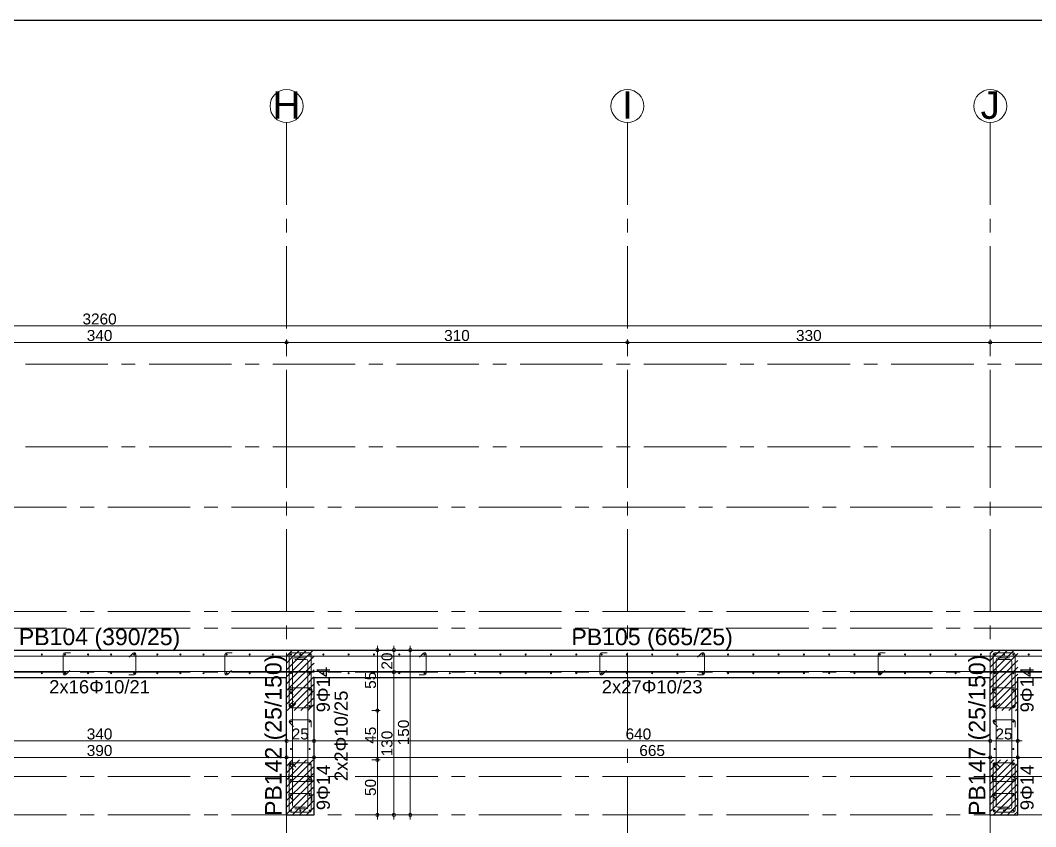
# Model space of a CAD drawing. Header units: millimetres. Extents: x 2232 to 85269, y -3593 to 5869.
# Drawn here: x 18174 to 19097, y 5135 to 5869 of the extents above; entities that cross this region are included whole.
import ezdxf

# ---------------------------------------------------------------- set-up
doc = ezdxf.new("R2010")
doc.units = ezdxf.units.MM
doc.linetypes.add('CENTER2', pattern=[112.5, 75, -12.5, 12.5, -12.5])
doc.linetypes.add('DASHDOT2', pattern=[12.7, 6.35, -3.175, 0, -3.175])
doc.layers.add('aks', color=251, linetype='DASHDOT2', lineweight=35)
for name, color, linetype in [('Donatı Yazısı', 7, 'Continuous'), ('Donatı Çizgisi', 7, 'Continuous'), ('Kolon', 7, 'Continuous'), ('Ölçülendirme', 7, 'Continuous')]:
    doc.layers.add(name, color=color, linetype=linetype)
doc.styles.add('arial_1_18', font='arial.ttf', dxfattribs={"height": 0.2})

# ---------------------------------------------------------------- blocks, each defined once
blk = doc.blocks.new('IDE912Entity7121')
at = {"layer": 'aks', "color": 250, "linetype": 'CENTER2', "lineweight": 5}
blk.add_lwpolyline([(144.42, 2610), (4054.42, 2610)], dxfattribs=at)
blk = doc.blocks.new('IDE912Entity7122')
at = {"layer": 'aks', "color": 250, "linetype": 'CENTER2', "lineweight": 5}
blk.add_lwpolyline([(144.42, 2535), (4054.42, 2535)], dxfattribs=at)
blk = doc.blocks.new('IDE912Entity7123')
at = {"layer": 'aks', "color": 250, "linetype": 'CENTER2', "lineweight": 5}
blk.add_lwpolyline([(444.42, 2480), (3754.42, 2480)], dxfattribs=at)
blk = doc.blocks.new('IDE912Entity7124')
at = {"layer": 'aks', "color": 250, "linetype": 'CENTER2', "lineweight": 5}
blk.add_lwpolyline([(444.42, 2330), (3754.42, 2330)], dxfattribs=at)
blk = doc.blocks.new('IDE912Entity7125')
at = {"layer": 'aks', "color": 250, "linetype": 'CENTER2', "lineweight": 5}
blk.add_lwpolyline([(444.42, 2385), (3754.42, 2385)], dxfattribs=at)
blk = doc.blocks.new('IDE912Entity7126')
at = {"layer": 'aks', "color": 250, "linetype": 'CENTER2', "lineweight": 5}
blk.add_lwpolyline([(444.42, 2235), (3754.42, 2235)], dxfattribs=at)
blk = doc.blocks.new('IDE912Entity7127')
at = {"layer": 'aks', "color": 250, "linetype": 'CENTER2', "lineweight": 5}
blk.add_lwpolyline([(444.42, 2370), (3754.42, 2370)], dxfattribs=at)
blk = doc.blocks.new('IDE912Entity7128')
at = {"layer": 'aks', "color": 250, "linetype": 'CENTER2', "lineweight": 5}
blk.add_lwpolyline([(444.42, 2350), (3754.42, 2350)], dxfattribs=at)
blk = doc.blocks.new('IDE912Entity7129')
at = {"layer": 'aks', "color": 250, "linetype": 'CENTER2', "lineweight": 5}
blk.add_lwpolyline([(444.42, 2200), (3754.42, 2200)], dxfattribs=at)
blk = doc.blocks.new('IDE912Entity7161')
at = {"layer": 'aks', "color": 250, "linetype": 'CENTER2', "lineweight": 5}
for points in [[(2294.42, 2530), (2294.42, 2830)], [(2294.42, 360), (2294.42, 2530)]]:
    blk.add_lwpolyline(points, dxfattribs=at)
at = {"layer": 'aks', "color": 30, "linetype": 'Continuous', "lineweight": 5}
blk.add_circle((2294.42, 2845), 15, dxfattribs=at)
at = {"layer": 'aks', "color": 1, "linetype": 'Continuous', "lineweight": 5, "style": 'arial_1_18'}
blk.add_text('H', height=25, dxfattribs=at).set_placement((2281.83, 2833.37))
blk = doc.blocks.new('IDE912Entity7162')
at = {"layer": 'aks', "color": 250, "linetype": 'CENTER2', "lineweight": 5}
for points in [[(2934.42, 2530), (2934.42, 2830)], [(2934.42, 360), (2934.42, 2530)]]:
    blk.add_lwpolyline(points, dxfattribs=at)
at = {"layer": 'aks', "color": 30, "linetype": 'Continuous', "lineweight": 5}
blk.add_circle((2934.42, 2845), 15, dxfattribs=at)
at = {"layer": 'aks', "color": 1, "linetype": 'Continuous', "lineweight": 5, "style": 'arial_1_18'}
blk.add_text('J', height=25, dxfattribs=at).set_placement((2925.69, 2833.37))
blk = doc.blocks.new('IDE912Entity7163')
at = {"layer": 'aks', "color": 250, "linetype": 'CENTER2', "lineweight": 5}
for points in [[(2604.42, 2530), (2604.42, 2830)], [(2604.42, 360), (2604.42, 2530)]]:
    blk.add_lwpolyline(points, dxfattribs=at)
at = {"layer": 'aks', "color": 30, "linetype": 'Continuous', "lineweight": 5}
blk.add_circle((2604.42, 2845), 15, dxfattribs=at)
at = {"layer": 'aks', "color": 1, "linetype": 'Continuous', "lineweight": 5, "style": 'arial_1_18'}
blk.add_text('I', height=25, dxfattribs=at).set_placement((2599.57, 2833.37))
blk = doc.blocks.new('IDE912Entity7169')
at = {"layer": 'Ölçülendirme', "color": 5, "linetype": 'Continuous', "lineweight": 5}
for points in [[(490.42, 2645), (3758.42, 2645)], [(2294.42, 2625), (2294.42, 2632.5)], [(2604.42, 2625), (2604.42, 2632.5)], [(2934.42, 2625), (2934.42, 2632.5)], [(490.42, 2630), (3758.42, 2630)]]:
    blk.add_lwpolyline(points, dxfattribs=at)
for centre in [(2294.42, 2630), (2604.42, 2630), (2934.42, 2630)]:
    blk.add_circle(centre, 1.5, dxfattribs=at)
at = {"layer": 'Ölçülendirme', "color": 5, "linetype": 'Continuous', "lineweight": 5, "style": 'arial_1_18'}
for s, p in [('3260', (2108.88, 2646.25)), ('340', (2112.77, 2631.25)), ('310', (2437.77, 2631.25)), ('330', (2757.77, 2631.25))]:
    blk.add_text(s, height=10, dxfattribs=at).set_placement(p)

msp = doc.modelspace()

# ---------------------------------------------------------------- hatches: boundary and pattern name
at = {"layer": 'Donatı Çizgisi', "linetype": 'Continuous', "lineweight": 5}
h = msp.add_hatch(color=5, dxfattribs=at)
edge = h.paths.add_edge_path(flags=0)
edge.add_arc((18193.16, 5291.72), 1, 0, 360)
h = msp.add_hatch(color=5, dxfattribs=at)
edge = h.paths.add_edge_path(flags=0)
edge.add_arc((18214.16, 5291.72), 1, 0, 360)
h = msp.add_hatch(color=5, dxfattribs=at)
edge = h.paths.add_edge_path(flags=0)
edge.add_arc((18235.16, 5291.72), 1, 0, 360)
h = msp.add_hatch(color=5, dxfattribs=at)
edge = h.paths.add_edge_path(flags=0)
edge.add_arc((18256.16, 5291.72), 1, 0, 360)
h = msp.add_hatch(color=5, dxfattribs=at)
edge = h.paths.add_edge_path(flags=0)
edge.add_arc((18277.16, 5291.72), 1, 0, 360)
h = msp.add_hatch(color=5, dxfattribs=at)
edge = h.paths.add_edge_path(flags=0)
edge.add_arc((18298.16, 5291.72), 1, 0, 360)
h = msp.add_hatch(color=5, dxfattribs=at)
edge = h.paths.add_edge_path(flags=0)
edge.add_arc((18319.16, 5291.72), 1, 0, 360)
h = msp.add_hatch(color=5, dxfattribs=at)
edge = h.paths.add_edge_path(flags=0)
edge.add_arc((18340.16, 5291.72), 1, 0, 360)
h = msp.add_hatch(color=5, dxfattribs=at)
edge = h.paths.add_edge_path(flags=0)
edge.add_arc((18361.16, 5291.72), 1, 0, 360)
h = msp.add_hatch(color=5, dxfattribs=at)
edge = h.paths.add_edge_path(flags=0)
edge.add_arc((18382.16, 5291.72), 1, 0, 360)
h = msp.add_hatch(color=5, dxfattribs=at)
edge = h.paths.add_edge_path(flags=0)
edge.add_arc((18403.16, 5291.72), 1, 0, 360)
h = msp.add_hatch(color=5, dxfattribs=at)
edge = h.paths.add_edge_path(flags=0)
edge.add_arc((18419.66, 5291.72), 1, 0, 360)
h = msp.add_hatch(color=5, dxfattribs=at)
edge = h.paths.add_edge_path(flags=0)
edge.add_arc((18428.16, 5291.72), 1, 0, 360)
h = msp.add_hatch(color=5, dxfattribs=at)
edge = h.paths.add_edge_path(flags=0)
edge.add_arc((18436.66, 5291.72), 1, 0, 360)
h = msp.add_hatch(color=5, dxfattribs=at)
edge = h.paths.add_edge_path(flags=0)
edge.add_arc((18449.16, 5291.72), 1, 0, 360)
h = msp.add_hatch(color=5, dxfattribs=at)
edge = h.paths.add_edge_path(flags=0)
edge.add_arc((18472.16, 5291.72), 1, 0, 360)
h = msp.add_hatch(color=5, dxfattribs=at)
edge = h.paths.add_edge_path(flags=0)
edge.add_arc((18495.16, 5291.72), 1, 0, 360)
h = msp.add_hatch(color=5, dxfattribs=at)
edge = h.paths.add_edge_path(flags=0)
edge.add_arc((18518.16, 5291.72), 1, 0, 360)
h = msp.add_hatch(color=5, dxfattribs=at)
edge = h.paths.add_edge_path(flags=0)
edge.add_arc((18541.16, 5291.72), 1, 0, 360)
h = msp.add_hatch(color=5, dxfattribs=at)
edge = h.paths.add_edge_path(flags=0)
edge.add_arc((18564.16, 5291.72), 1, 0, 360)
h = msp.add_hatch(color=5, dxfattribs=at)
edge = h.paths.add_edge_path(flags=0)
edge.add_arc((18587.16, 5291.72), 1, 0, 360)
h = msp.add_hatch(color=5, dxfattribs=at)
edge = h.paths.add_edge_path(flags=0)
edge.add_arc((18610.16, 5291.72), 1, 0, 360)
h = msp.add_hatch(color=5, dxfattribs=at)
edge = h.paths.add_edge_path(flags=0)
edge.add_arc((18633.16, 5291.72), 1, 0, 360)
h = msp.add_hatch(color=5, dxfattribs=at)
edge = h.paths.add_edge_path(flags=0)
edge.add_arc((18656.16, 5291.72), 1, 0, 360)
h = msp.add_hatch(color=5, dxfattribs=at)
edge = h.paths.add_edge_path(flags=0)
edge.add_arc((18679.16, 5291.72), 1, 0, 360)
h = msp.add_hatch(color=5, dxfattribs=at)
edge = h.paths.add_edge_path(flags=0)
edge.add_arc((18702.16, 5291.72), 1, 0, 360)
h = msp.add_hatch(color=5, dxfattribs=at)
edge = h.paths.add_edge_path(flags=0)
edge.add_arc((18725.16, 5291.72), 1, 0, 360)
h = msp.add_hatch(color=5, dxfattribs=at)
edge = h.paths.add_edge_path(flags=0)
edge.add_arc((18748.16, 5291.72), 1, 0, 360)
h = msp.add_hatch(color=5, dxfattribs=at)
edge = h.paths.add_edge_path(flags=0)
edge.add_arc((18771.16, 5291.72), 1, 0, 360)
h = msp.add_hatch(color=5, dxfattribs=at)
edge = h.paths.add_edge_path(flags=0)
edge.add_arc((18794.16, 5291.72), 1, 0, 360)
h = msp.add_hatch(color=5, dxfattribs=at)
edge = h.paths.add_edge_path(flags=0)
edge.add_arc((18817.16, 5291.72), 1, 0, 360)
h = msp.add_hatch(color=5, dxfattribs=at)
edge = h.paths.add_edge_path(flags=0)
edge.add_arc((18840.16, 5291.72), 1, 0, 360)
h = msp.add_hatch(color=5, dxfattribs=at)
edge = h.paths.add_edge_path(flags=0)
edge.add_arc((18863.16, 5291.72), 1, 0, 360)
h = msp.add_hatch(color=5, dxfattribs=at)
edge = h.paths.add_edge_path(flags=0)
edge.add_arc((18886.16, 5291.72), 1, 0, 360)
h = msp.add_hatch(color=5, dxfattribs=at)
edge = h.paths.add_edge_path(flags=0)
edge.add_arc((18909.16, 5291.72), 1, 0, 360)
h = msp.add_hatch(color=5, dxfattribs=at)
edge = h.paths.add_edge_path(flags=0)
edge.add_arc((18932.16, 5291.72), 1, 0, 360)
h = msp.add_hatch(color=5, dxfattribs=at)
edge = h.paths.add_edge_path(flags=0)
edge.add_arc((18955.16, 5291.72), 1, 0, 360)
h = msp.add_hatch(color=5, dxfattribs=at)
edge = h.paths.add_edge_path(flags=0)
edge.add_arc((18978.16, 5291.72), 1, 0, 360)
h = msp.add_hatch(color=5, dxfattribs=at)
edge = h.paths.add_edge_path(flags=0)
edge.add_arc((19001.16, 5291.72), 1, 0, 360)
h = msp.add_hatch(color=5, dxfattribs=at)
edge = h.paths.add_edge_path(flags=0)
edge.add_arc((19024.16, 5291.72), 1, 0, 360)
h = msp.add_hatch(color=5, dxfattribs=at)
edge = h.paths.add_edge_path(flags=0)
edge.add_arc((19047.16, 5291.72), 1, 0, 360)
h = msp.add_hatch(color=5, dxfattribs=at)
edge = h.paths.add_edge_path(flags=0)
edge.add_arc((19059.66, 5291.72), 1, 0, 360)
h = msp.add_hatch(color=5, dxfattribs=at)
edge = h.paths.add_edge_path(flags=0)
edge.add_arc((19068.16, 5291.72), 1, 0, 360)
h = msp.add_hatch(color=5, dxfattribs=at)
edge = h.paths.add_edge_path(flags=0)
edge.add_arc((19076.66, 5291.72), 1, 0, 360)
h = msp.add_hatch(color=5, dxfattribs=at)
edge = h.paths.add_edge_path(flags=0)
edge.add_arc((19090.66, 5291.72), 1, 0, 360)
h = msp.add_hatch(color=5, dxfattribs=at)
edge = h.paths.add_edge_path(flags=0)
edge.add_arc((18193.16, 5274.72), 1, 0, 360)
h = msp.add_hatch(color=5, dxfattribs=at)
edge = h.paths.add_edge_path(flags=0)
edge.add_arc((18214.16, 5274.72), 1, 0, 360)
h = msp.add_hatch(color=5, dxfattribs=at)
edge = h.paths.add_edge_path(flags=0)
edge.add_arc((18235.16, 5274.72), 1, 0, 360)
h = msp.add_hatch(color=5, dxfattribs=at)
edge = h.paths.add_edge_path(flags=0)
edge.add_arc((18256.16, 5274.72), 1, 0, 360)
h = msp.add_hatch(color=5, dxfattribs=at)
edge = h.paths.add_edge_path(flags=0)
edge.add_arc((18277.16, 5274.72), 1, 0, 360)
h = msp.add_hatch(color=5, dxfattribs=at)
edge = h.paths.add_edge_path(flags=0)
edge.add_arc((18298.16, 5274.72), 1, 0, 360)
h = msp.add_hatch(color=5, dxfattribs=at)
edge = h.paths.add_edge_path(flags=0)
edge.add_arc((18319.16, 5274.72), 1, 0, 360)
h = msp.add_hatch(color=5, dxfattribs=at)
edge = h.paths.add_edge_path(flags=0)
edge.add_arc((18340.16, 5274.72), 1, 0, 360)
h = msp.add_hatch(color=5, dxfattribs=at)
edge = h.paths.add_edge_path(flags=0)
edge.add_arc((18361.16, 5274.72), 1, 0, 360)
h = msp.add_hatch(color=5, dxfattribs=at)
edge = h.paths.add_edge_path(flags=0)
edge.add_arc((18382.16, 5274.72), 1, 0, 360)
h = msp.add_hatch(color=5, dxfattribs=at)
edge = h.paths.add_edge_path(flags=0)
edge.add_arc((18403.16, 5274.72), 1, 0, 360)
h = msp.add_hatch(color=5, dxfattribs=at)
edge = h.paths.add_edge_path(flags=0)
edge.add_arc((18419.66, 5274.72), 1, 0, 360)
h = msp.add_hatch(color=5, dxfattribs=at)
edge = h.paths.add_edge_path(flags=0)
edge.add_arc((18436.66, 5274.72), 1, 0, 360)
h = msp.add_hatch(color=5, dxfattribs=at)
edge = h.paths.add_edge_path(flags=0)
edge.add_arc((18449.16, 5274.72), 1, 0, 360)
h = msp.add_hatch(color=5, dxfattribs=at)
edge = h.paths.add_edge_path(flags=0)
edge.add_arc((18472.16, 5274.72), 1, 0, 360)
h = msp.add_hatch(color=5, dxfattribs=at)
edge = h.paths.add_edge_path(flags=0)
edge.add_arc((18495.16, 5274.72), 1, 0, 360)
h = msp.add_hatch(color=5, dxfattribs=at)
edge = h.paths.add_edge_path(flags=0)
edge.add_arc((18518.16, 5274.72), 1, 0, 360)
h = msp.add_hatch(color=5, dxfattribs=at)
edge = h.paths.add_edge_path(flags=0)
edge.add_arc((18541.16, 5274.72), 1, 0, 360)
h = msp.add_hatch(color=5, dxfattribs=at)
edge = h.paths.add_edge_path(flags=0)
edge.add_arc((18564.16, 5274.72), 1, 0, 360)
h = msp.add_hatch(color=5, dxfattribs=at)
edge = h.paths.add_edge_path(flags=0)
edge.add_arc((18587.16, 5274.72), 1, 0, 360)
h = msp.add_hatch(color=5, dxfattribs=at)
edge = h.paths.add_edge_path(flags=0)
edge.add_arc((18610.16, 5274.72), 1, 0, 360)
h = msp.add_hatch(color=5, dxfattribs=at)
edge = h.paths.add_edge_path(flags=0)
edge.add_arc((18633.16, 5274.72), 1, 0, 360)
h = msp.add_hatch(color=5, dxfattribs=at)
edge = h.paths.add_edge_path(flags=0)
edge.add_arc((18656.16, 5274.72), 1, 0, 360)
h = msp.add_hatch(color=5, dxfattribs=at)
edge = h.paths.add_edge_path(flags=0)
edge.add_arc((18679.16, 5274.72), 1, 0, 360)
h = msp.add_hatch(color=5, dxfattribs=at)
edge = h.paths.add_edge_path(flags=0)
edge.add_arc((18702.16, 5274.72), 1, 0, 360)
h = msp.add_hatch(color=5, dxfattribs=at)
edge = h.paths.add_edge_path(flags=0)
edge.add_arc((18725.16, 5274.72), 1, 0, 360)
h = msp.add_hatch(color=5, dxfattribs=at)
edge = h.paths.add_edge_path(flags=0)
edge.add_arc((18748.16, 5274.72), 1, 0, 360)
h = msp.add_hatch(color=5, dxfattribs=at)
edge = h.paths.add_edge_path(flags=0)
edge.add_arc((18771.16, 5274.72), 1, 0, 360)
h = msp.add_hatch(color=5, dxfattribs=at)
edge = h.paths.add_edge_path(flags=0)
edge.add_arc((18794.16, 5274.72), 1, 0, 360)
h = msp.add_hatch(color=5, dxfattribs=at)
edge = h.paths.add_edge_path(flags=0)
edge.add_arc((18817.16, 5274.72), 1, 0, 360)
h = msp.add_hatch(color=5, dxfattribs=at)
edge = h.paths.add_edge_path(flags=0)
edge.add_arc((18840.16, 5274.72), 1, 0, 360)
h = msp.add_hatch(color=5, dxfattribs=at)
edge = h.paths.add_edge_path(flags=0)
edge.add_arc((18863.16, 5274.72), 1, 0, 360)
h = msp.add_hatch(color=5, dxfattribs=at)
edge = h.paths.add_edge_path(flags=0)
edge.add_arc((18886.16, 5274.72), 1, 0, 360)
h = msp.add_hatch(color=5, dxfattribs=at)
edge = h.paths.add_edge_path(flags=0)
edge.add_arc((18909.16, 5274.72), 1, 0, 360)
h = msp.add_hatch(color=5, dxfattribs=at)
edge = h.paths.add_edge_path(flags=0)
edge.add_arc((18932.16, 5274.72), 1, 0, 360)
h = msp.add_hatch(color=5, dxfattribs=at)
edge = h.paths.add_edge_path(flags=0)
edge.add_arc((18955.16, 5274.72), 1, 0, 360)
h = msp.add_hatch(color=5, dxfattribs=at)
edge = h.paths.add_edge_path(flags=0)
edge.add_arc((18978.16, 5274.72), 1, 0, 360)
h = msp.add_hatch(color=5, dxfattribs=at)
edge = h.paths.add_edge_path(flags=0)
edge.add_arc((19001.16, 5274.72), 1, 0, 360)
h = msp.add_hatch(color=5, dxfattribs=at)
edge = h.paths.add_edge_path(flags=0)
edge.add_arc((19024.16, 5274.72), 1, 0, 360)
h = msp.add_hatch(color=5, dxfattribs=at)
edge = h.paths.add_edge_path(flags=0)
edge.add_arc((19047.16, 5274.72), 1, 0, 360)
h = msp.add_hatch(color=5, dxfattribs=at)
edge = h.paths.add_edge_path(flags=0)
edge.add_arc((19059.66, 5274.72), 1, 0, 360)
h = msp.add_hatch(color=5, dxfattribs=at)
edge = h.paths.add_edge_path(flags=0)
edge.add_arc((19076.66, 5274.72), 1, 0, 360)
h = msp.add_hatch(color=5, dxfattribs=at)
edge = h.paths.add_edge_path(flags=0)
edge.add_arc((19090.66, 5274.72), 1, 0, 360)
h = msp.add_hatch(color=5, dxfattribs=at)
edge = h.paths.add_edge_path(flags=0)
edge.add_arc((18419.66, 5259.72), 1, 0, 360)
h = msp.add_hatch(color=5, dxfattribs=at)
edge = h.paths.add_edge_path(flags=0)
edge.add_arc((18436.66, 5259.72), 1, 0, 360)
h = msp.add_hatch(color=5, dxfattribs=at)
edge = h.paths.add_edge_path(flags=0)
edge.add_arc((19059.66, 5259.72), 1, 0, 360)
h = msp.add_hatch(color=5, dxfattribs=at)
edge = h.paths.add_edge_path(flags=0)
edge.add_arc((19076.66, 5259.72), 1, 0, 360)
h = msp.add_hatch(color=5, dxfattribs=at)
edge = h.paths.add_edge_path(flags=0)
edge.add_arc((18419.66, 5244.72), 1, 0, 360)
h = msp.add_hatch(color=5, dxfattribs=at)
edge = h.paths.add_edge_path(flags=0)
edge.add_arc((18436.66, 5244.72), 1, 0, 360)
h = msp.add_hatch(color=5, dxfattribs=at)
edge = h.paths.add_edge_path(flags=0)
edge.add_arc((19059.66, 5244.72), 1, 0, 360)
h = msp.add_hatch(color=5, dxfattribs=at)
edge = h.paths.add_edge_path(flags=0)
edge.add_arc((19076.66, 5244.72), 1, 0, 360)
h = msp.add_hatch(color=5, dxfattribs=at)
edge = h.paths.add_edge_path(flags=0)
edge.add_arc((18419.66, 5230.72), 1, 0, 360)
h = msp.add_hatch(color=5, dxfattribs=at)
edge = h.paths.add_edge_path(flags=0)
edge.add_arc((18436.66, 5230.72), 1, 0, 360)
h = msp.add_hatch(color=5, dxfattribs=at)
edge = h.paths.add_edge_path(flags=0)
edge.add_arc((19059.66, 5230.72), 1, 0, 360)
h = msp.add_hatch(color=5, dxfattribs=at)
edge = h.paths.add_edge_path(flags=0)
edge.add_arc((19076.66, 5230.72), 1, 0, 360)
h = msp.add_hatch(color=5, dxfattribs=at)
edge = h.paths.add_edge_path(flags=0)
edge.add_arc((18419.66, 5205.72), 1, 0, 360)
h = msp.add_hatch(color=5, dxfattribs=at)
edge = h.paths.add_edge_path(flags=0)
edge.add_arc((18436.66, 5205.72), 1, 0, 360)
h = msp.add_hatch(color=5, dxfattribs=at)
edge = h.paths.add_edge_path(flags=0)
edge.add_arc((19059.66, 5205.72), 1, 0, 360)
h = msp.add_hatch(color=5, dxfattribs=at)
edge = h.paths.add_edge_path(flags=0)
edge.add_arc((19076.66, 5205.72), 1, 0, 360)
h = msp.add_hatch(color=5, dxfattribs=at)
edge = h.paths.add_edge_path(flags=0)
edge.add_arc((18419.66, 5191.72), 1, 0, 360)
h = msp.add_hatch(color=5, dxfattribs=at)
edge = h.paths.add_edge_path(flags=0)
edge.add_arc((18436.66, 5191.72), 1, 0, 360)
h = msp.add_hatch(color=5, dxfattribs=at)
edge = h.paths.add_edge_path(flags=0)
edge.add_arc((19059.66, 5191.72), 1, 0, 360)
h = msp.add_hatch(color=5, dxfattribs=at)
edge = h.paths.add_edge_path(flags=0)
edge.add_arc((19076.66, 5191.72), 1, 0, 360)
h = msp.add_hatch(color=5, dxfattribs=at)
edge = h.paths.add_edge_path(flags=0)
edge.add_arc((18419.66, 5177.72), 1, 0, 360)
h = msp.add_hatch(color=5, dxfattribs=at)
edge = h.paths.add_edge_path(flags=0)
edge.add_arc((18436.66, 5177.72), 1, 0, 360)
h = msp.add_hatch(color=5, dxfattribs=at)
edge = h.paths.add_edge_path(flags=0)
edge.add_arc((19059.66, 5177.72), 1, 0, 360)
h = msp.add_hatch(color=5, dxfattribs=at)
edge = h.paths.add_edge_path(flags=0)
edge.add_arc((19076.66, 5177.72), 1, 0, 360)
h = msp.add_hatch(color=5, dxfattribs=at)
edge = h.paths.add_edge_path(flags=0)
edge.add_arc((18419.66, 5163.72), 1, 0, 360)
h = msp.add_hatch(color=5, dxfattribs=at)
edge = h.paths.add_edge_path(flags=0)
edge.add_arc((18436.66, 5163.72), 1, 0, 360)
h = msp.add_hatch(color=5, dxfattribs=at)
edge = h.paths.add_edge_path(flags=0)
edge.add_arc((19059.66, 5163.72), 1, 0, 360)
h = msp.add_hatch(color=5, dxfattribs=at)
edge = h.paths.add_edge_path(flags=0)
edge.add_arc((19076.66, 5163.72), 1, 0, 360)
h = msp.add_hatch(color=5, dxfattribs=at)
edge = h.paths.add_edge_path(flags=0)
edge.add_arc((18419.66, 5149.72), 1, 0, 360)
h = msp.add_hatch(color=5, dxfattribs=at)
edge = h.paths.add_edge_path(flags=0)
edge.add_arc((18428.16, 5149.72), 1, 0, 360)
h = msp.add_hatch(color=5, dxfattribs=at)
edge = h.paths.add_edge_path(flags=0)
edge.add_arc((18436.66, 5149.72), 1, 0, 360)
h = msp.add_hatch(color=5, dxfattribs=at)
edge = h.paths.add_edge_path(flags=0)
edge.add_arc((19059.66, 5149.72), 1, 0, 360)
h = msp.add_hatch(color=5, dxfattribs=at)
edge = h.paths.add_edge_path(flags=0)
edge.add_arc((19068.16, 5149.72), 1, 0, 360)
h = msp.add_hatch(color=5, dxfattribs=at)
edge = h.paths.add_edge_path(flags=0)
edge.add_arc((19076.66, 5149.72), 1, 0, 360)

# ---------------------------------------------------------------- linework, layer by layer
msp.add_line((3332.36, 5868.75), (79990.7, 5868.75))
at = {"layer": 'Donatı Çizgisi', "color": 1, "linetype": 'Continuous', "lineweight": 5}
for points in [[(18212.66, 5274.72), (18212.66, 5291.72)], [(18214.16, 5293.22), (18219.16, 5293.22)], [(18272.56, 5289.24), (18276.1, 5292.78)], [(18278.66, 5291.72), (18278.66, 5274.72)], [(18359.66, 5274.72), (18359.66, 5291.72)], [(18361.16, 5293.22), (18366.16, 5293.22)], [(18536.56, 5289.24), (18540.1, 5292.78)], [(18542.66, 5291.72), (18542.66, 5274.72)], [(18700.66, 5274.72), (18700.66, 5291.72)], [(18702.16, 5293.22), (18707.16, 5293.22)], [(18789.56, 5289.24), (18793.1, 5292.78)], [(18795.66, 5291.72), (18795.66, 5274.72)], [(18953.66, 5274.72), (18953.66, 5291.72)], [(18955.16, 5293.22), (18960.16, 5293.22)], [(18060.66, 5290.22), (19241.16, 5290.22)], [(18421.16, 5154.22), (18421.16, 5287.22)], [(18422.66, 5288.72), (18433.06, 5288.72)], [(18433.66, 5287.22), (18423.26, 5287.22)], [(18435.16, 5152.72), (18435.16, 5285.72)], [(19061.16, 5154.22), (19061.16, 5287.22)], [(19062.66, 5288.72), (19073.06, 5288.72)], [(19073.66, 5287.22), (19063.26, 5287.22)], [(19075.16, 5152.72), (19075.16, 5285.72)], [(18059.16, 5276.22), (18823.16, 5276.22)], [(18218.76, 5277.19), (18215.22, 5273.66)], [(18277.16, 5273.22), (18272.16, 5273.22)], [(18365.76, 5277.19), (18362.22, 5273.66)], [(18541.16, 5273.22), (18536.16, 5273.22)], [(18685.16, 5276.22), (19865.66, 5276.22)], [(18706.76, 5277.19), (18703.22, 5273.66)], [(18794.16, 5273.22), (18789.16, 5273.22)], [(18959.76, 5277.19), (18956.22, 5273.66)], [(18421.63, 5255.12), (18418.1, 5258.66)], [(18419.16, 5261.22), (18437.16, 5261.22)], [(18438.66, 5259.72), (18438.66, 5254.72)], [(19061.63, 5255.12), (19058.1, 5258.66)], [(19059.16, 5261.22), (19077.16, 5261.22)], [(19078.66, 5259.72), (19078.66, 5254.72)], [(18422.13, 5226.12), (18418.6, 5229.66)], [(18419.66, 5232.22), (18436.66, 5232.22)], [(18438.16, 5230.72), (18438.16, 5225.72)], [(19062.13, 5226.12), (19058.6, 5229.66)], [(19059.66, 5232.22), (19076.66, 5232.22)], [(19078.16, 5230.72), (19078.16, 5225.72)], [(18417.66, 5177.72), (18417.66, 5182.72)], [(18434.68, 5182.31), (18438.22, 5178.78)], [(19057.66, 5177.72), (19057.66, 5182.72)], [(19074.68, 5182.31), (19078.22, 5178.78)], [(18437.16, 5176.22), (18419.16, 5176.22)], [(19077.16, 5176.22), (19059.16, 5176.22)], [(18421.63, 5159.12), (18418.1, 5162.66)], [(18419.16, 5165.22), (18437.16, 5165.22)], [(18438.66, 5163.72), (18438.66, 5158.72)], [(19061.63, 5159.12), (19058.1, 5162.66)], [(19059.16, 5165.22), (19077.16, 5165.22)], [(19078.66, 5163.72), (19078.66, 5158.72)], [(18433.06, 5152.72), (18422.66, 5152.72)], [(19073.06, 5152.72), (19062.66, 5152.72)], [(18423.26, 5151.22), (18433.66, 5151.22)], [(19063.26, 5151.22), (19073.66, 5151.22)]]:
    msp.add_lwpolyline(points, dxfattribs=at)
at = {"layer": 'Donatı Çizgisi', "color": 5, "linetype": 'Continuous', "lineweight": 5}
for points in [[(18418.16, 5244.72), (18418.16, 5291.72)], [(18419.66, 5293.22), (18436.66, 5293.22)], [(18438.16, 5291.72), (18438.16, 5244.72)], [(19058.16, 5244.72), (19058.16, 5291.72)], [(19059.66, 5293.22), (19076.66, 5293.22)], [(19078.16, 5291.72), (19078.16, 5244.72)], [(18418.6, 5245.78), (18422.13, 5249.31)], [(18424.26, 5247.19), (18420.72, 5243.66)], [(19058.6, 5245.78), (19062.13, 5249.31)], [(19064.26, 5247.19), (19060.72, 5243.66)], [(18436.66, 5243.22), (18419.66, 5243.22)], [(19076.66, 5243.22), (19059.66, 5243.22)], [(18418.16, 5191.72), (18418.16, 5149.72)], [(18418.6, 5190.66), (18422.13, 5187.12)], [(18436.66, 5193.22), (18419.66, 5193.22)], [(18424.26, 5189.24), (18420.72, 5192.78)], [(18438.16, 5149.72), (18438.16, 5191.72)], [(19058.16, 5191.72), (19058.16, 5149.72)], [(19058.6, 5190.66), (19062.13, 5187.12)], [(19076.66, 5193.22), (19059.66, 5193.22)], [(19064.26, 5189.24), (19060.72, 5192.78)], [(19078.16, 5149.72), (19078.16, 5191.72)], [(18419.66, 5148.22), (18436.66, 5148.22)], [(19059.66, 5148.22), (19076.66, 5148.22)]]:
    msp.add_lwpolyline(points, dxfattribs=at)
at = {"layer": 'Donatı Çizgisi', "color": 1, "linetype": 'Continuous', "lineweight": 5}
for centre, start, end in [((18214.16, 5291.72), 90, 180), ((18277.16, 5291.72), 0, 135), ((18361.16, 5291.72), 90, 180), ((18541.16, 5291.72), 0, 135), ((18702.16, 5291.72), 90, 180), ((18794.16, 5291.72), 0, 135), ((18955.16, 5291.72), 90, 180), ((18422.66, 5287.22), 90, 180), ((18433.66, 5285.72), 0, 90), ((19062.66, 5287.22), 90, 180), ((19073.66, 5285.72), 0, 90), ((18214.16, 5274.72), 180, 315), ((18277.16, 5274.72), 270, 0), ((18361.16, 5274.72), 180, 315), ((18541.16, 5274.72), 270, 0), ((18702.16, 5274.72), 180, 315), ((18794.16, 5274.72), 270, 0), ((18955.16, 5274.72), 180, 315), ((18419.16, 5259.72), 90, 225), ((18437.16, 5259.72), 0, 90), ((19059.16, 5259.72), 90, 225), ((19077.16, 5259.72), 0, 90), ((18419.66, 5230.72), 90, 225), ((18436.66, 5230.72), 0, 90), ((19059.66, 5230.72), 90, 225), ((19076.66, 5230.72), 0, 90), ((18419.16, 5177.72), 180, 270), ((18437.16, 5177.72), 270, 45), ((19059.16, 5177.72), 180, 270), ((19077.16, 5177.72), 270, 45), ((18419.16, 5163.72), 90, 225), ((18437.16, 5163.72), 0, 90), ((19059.16, 5163.72), 90, 225), ((19077.16, 5163.72), 0, 90), ((18422.66, 5154.22), 180, 270), ((18433.66, 5152.72), 270, 0), ((19062.66, 5154.22), 180, 270), ((19073.66, 5152.72), 270, 0)]:
    msp.add_arc(centre, 1.5, start, end, dxfattribs=at)
at = {"layer": 'Donatı Çizgisi', "color": 5, "linetype": 'Continuous', "lineweight": 5}
for centre, start, end in [((18419.66, 5291.72), 90, 180), ((18436.66, 5291.72), 0, 90), ((19059.66, 5291.72), 90, 180), ((19076.66, 5291.72), 0, 90), ((18419.66, 5244.72), 135, 270), ((19059.66, 5244.72), 135, 270), ((18419.66, 5244.72), 180, 315), ((18436.66, 5244.72), 270, 0), ((19059.66, 5244.72), 180, 315), ((19076.66, 5244.72), 270, 0), ((18419.66, 5191.72), 45, 180), ((18419.66, 5191.72), 90, 225), ((18436.66, 5191.72), 0, 90), ((19059.66, 5191.72), 45, 180), ((19059.66, 5191.72), 90, 225), ((19076.66, 5191.72), 0, 90), ((18419.66, 5149.72), 180, 270), ((18436.66, 5149.72), 270, 0), ((19059.66, 5149.72), 180, 270), ((19076.66, 5149.72), 270, 0)]:
    msp.add_arc(centre, 1.5, start, end, dxfattribs=at)
at = {"layer": 'Kolon', "color": 33, "linetype": 'Continuous', "lineweight": -3}
for points in [[(18075.66, 5295.72), (18415.66, 5295.72)], [(18415.66, 5295.72), (18440.66, 5295.72)], [(18415.66, 5295.72), (18440.66, 5295.72)], [(18440.66, 5295.72), (19055.66, 5295.72)], [(19055.66, 5295.72), (19080.66, 5295.72)], [(19055.66, 5295.72), (19080.66, 5295.72)], [(19080.66, 5295.72), (19430.66, 5295.72)], [(18075.66, 5270.72), (18415.66, 5270.72)], [(18415.66, 5145.72), (18415.66, 5270.72)], [(18440.66, 5145.72), (18440.66, 5270.72)], [(18440.66, 5270.72), (19055.66, 5270.72)], [(19055.66, 5145.72), (19055.66, 5270.72)], [(19080.66, 5145.72), (19080.66, 5270.72)], [(19080.66, 5270.72), (19430.66, 5270.72)], [(18415.66, 5145.72), (18440.66, 5145.72)], [(19055.66, 5145.72), (19080.66, 5145.72)]]:
    msp.add_lwpolyline(points, dxfattribs=at)
at = {"layer": 'Kolon', "color": 251, "linetype": 'Continuous', "lineweight": -3}
for points in [[(18415.66, 5290.14), (18421.24, 5295.72)], [(18421.24, 5283.22), (18433.74, 5295.72)], [(18421.24, 5289.47), (18427.49, 5295.72)], [(18421.24, 5295.72), (18421.24, 5295.72)], [(18427.49, 5295.72), (18427.49, 5295.72)], [(18433.74, 5289.47), (18439.99, 5295.72)], [(18433.74, 5295.72), (18433.74, 5295.72)], [(18439.99, 5295.72), (18439.99, 5295.72)], [(19055.66, 5292.64), (19058.74, 5295.72)], [(19058.74, 5283.22), (19071.24, 5295.72)], [(19058.74, 5289.47), (19064.99, 5295.72)], [(19058.74, 5295.72), (19058.74, 5295.72)], [(19064.99, 5295.72), (19064.99, 5295.72)], [(19071.24, 5289.47), (19077.49, 5295.72)], [(19071.24, 5295.72), (19071.24, 5295.72)], [(19071.24, 5283.22), (19080.66, 5292.64)], [(19077.49, 5295.72), (19077.49, 5295.72)], [(18415.66, 5283.89), (18421.24, 5289.47)], [(18415.66, 5277.64), (18421.24, 5283.22)], [(18421.24, 5270.72), (18433.74, 5283.22)], [(18421.24, 5276.97), (18427.49, 5283.22)], [(18427.49, 5283.22), (18433.74, 5289.47)], [(18433.74, 5283.22), (18440.66, 5290.14)], [(18433.74, 5276.97), (18439.99, 5283.22)], [(18439.99, 5283.22), (18440.66, 5283.89)], [(19055.66, 5286.39), (19058.74, 5289.47)], [(19055.66, 5280.14), (19058.74, 5283.22)], [(19058.74, 5270.72), (19071.24, 5283.22)], [(19058.74, 5276.97), (19064.99, 5283.22)], [(19064.99, 5283.22), (19071.24, 5289.47)], [(19071.24, 5276.97), (19077.49, 5283.22)], [(19077.49, 5283.22), (19080.66, 5286.39)], [(18415.66, 5271.39), (18421.24, 5276.97)], [(18427.49, 5270.72), (18433.74, 5276.97)], [(18433.74, 5270.72), (18440.66, 5277.64)], [(19055.66, 5273.89), (19058.74, 5276.97)], [(19064.99, 5270.72), (19071.24, 5276.97)], [(19071.24, 5270.72), (19080.66, 5280.14)], [(19077.49, 5270.72), (19080.66, 5273.89)], [(18415.66, 5265.14), (18421.24, 5270.72)], [(18415.66, 5258.89), (18421.24, 5264.47)], [(18421.24, 5258.22), (18433.74, 5270.72)], [(18421.24, 5264.47), (18427.49, 5270.72)], [(18427.49, 5258.22), (18433.74, 5264.47)], [(18433.74, 5264.47), (18439.99, 5270.72)], [(18433.74, 5258.22), (18440.66, 5265.14)], [(18439.99, 5270.72), (18440.66, 5271.39)], [(19055.66, 5267.64), (19058.74, 5270.72)], [(19055.66, 5261.39), (19058.74, 5264.47)], [(19058.74, 5258.22), (19071.24, 5270.72)], [(19058.74, 5264.47), (19064.99, 5270.72)], [(19064.99, 5258.22), (19071.24, 5264.47)], [(19071.24, 5264.47), (19077.49, 5270.72)], [(19071.24, 5258.22), (19080.66, 5267.64)], [(18415.66, 5252.64), (18421.24, 5258.22)], [(18421.24, 5245.72), (18433.74, 5258.22)], [(18421.24, 5251.97), (18427.49, 5258.22)], [(18433.74, 5251.97), (18439.99, 5258.22)], [(18439.99, 5258.22), (18440.66, 5258.89)], [(19055.66, 5255.14), (19058.74, 5258.22)], [(19058.74, 5245.72), (19071.24, 5258.22)], [(19058.74, 5251.97), (19064.99, 5258.22)], [(19071.24, 5251.97), (19077.49, 5258.22)], [(19071.24, 5245.72), (19080.66, 5255.14)], [(19077.49, 5258.22), (19080.66, 5261.39)], [(18415.66, 5246.39), (18421.24, 5251.97)], [(18416.24, 5240.72), (18421.24, 5245.72)], [(18422.49, 5240.72), (18427.49, 5245.72)], [(18427.49, 5245.72), (18433.74, 5251.97)], [(18428.74, 5240.72), (18433.74, 5245.72)], [(18433.74, 5245.72), (18440.66, 5252.64)], [(18434.99, 5240.72), (18439.99, 5245.72)], [(18439.99, 5245.72), (18440.66, 5246.39)], [(19055.66, 5248.89), (19058.74, 5251.97)], [(19055.66, 5242.64), (19058.74, 5245.72)], [(19059.99, 5240.72), (19064.99, 5245.72)], [(19064.99, 5245.72), (19071.24, 5251.97)], [(19066.24, 5240.72), (19071.24, 5245.72)], [(19072.49, 5240.72), (19077.49, 5245.72)], [(19077.49, 5245.72), (19080.66, 5248.89)], [(19078.74, 5240.72), (19080.66, 5242.64)], [(18415.66, 5190.14), (18421.24, 5195.72)], [(18415.66, 5183.89), (18421.24, 5189.47)], [(18421.24, 5183.22), (18433.74, 5195.72)], [(18421.24, 5189.47), (18427.49, 5195.72)], [(18421.24, 5195.72), (18421.24, 5195.72)], [(18427.49, 5195.72), (18427.49, 5195.72)], [(18427.49, 5183.22), (18433.74, 5189.47)], [(18433.74, 5189.47), (18439.99, 5195.72)], [(18433.74, 5195.72), (18433.74, 5195.72)], [(18433.74, 5183.22), (18440.66, 5190.14)], [(18439.99, 5195.72), (18439.99, 5195.72)], [(19055.66, 5192.64), (19058.74, 5195.72)], [(19055.66, 5186.39), (19058.74, 5189.47)], [(19058.74, 5183.22), (19071.24, 5195.72)], [(19058.74, 5189.47), (19064.99, 5195.72)], [(19058.74, 5195.72), (19058.74, 5195.72)], [(19064.99, 5195.72), (19064.99, 5195.72)], [(19064.99, 5183.22), (19071.24, 5189.47)], [(19071.24, 5189.47), (19077.49, 5195.72)], [(19071.24, 5195.72), (19071.24, 5195.72)], [(19071.24, 5183.22), (19080.66, 5192.64)], [(19077.49, 5195.72), (19077.49, 5195.72)], [(18415.66, 5177.64), (18421.24, 5183.22)], [(18421.24, 5170.72), (18433.74, 5183.22)], [(18421.24, 5176.97), (18427.49, 5183.22)], [(18433.74, 5176.97), (18439.99, 5183.22)], [(18439.99, 5183.22), (18440.66, 5183.89)], [(19055.66, 5180.14), (19058.74, 5183.22)], [(19058.74, 5170.72), (19071.24, 5183.22)], [(19058.74, 5176.97), (19064.99, 5183.22)], [(19071.24, 5176.97), (19077.49, 5183.22)], [(19077.49, 5183.22), (19080.66, 5186.39)], [(18415.66, 5171.39), (18421.24, 5176.97)], [(18427.49, 5170.72), (18433.74, 5176.97)], [(18433.74, 5170.72), (18440.66, 5177.64)], [(18439.99, 5170.72), (18440.66, 5171.39)], [(19055.66, 5173.89), (19058.74, 5176.97)], [(19064.99, 5170.72), (19071.24, 5176.97)], [(19071.24, 5170.72), (19080.66, 5180.14)], [(19077.49, 5170.72), (19080.66, 5173.89)], [(18415.66, 5165.14), (18421.24, 5170.72)], [(18415.66, 5158.89), (18421.24, 5164.47)], [(18421.24, 5158.22), (18433.74, 5170.72)], [(18421.24, 5164.47), (18427.49, 5170.72)], [(18427.49, 5158.22), (18433.74, 5164.47)], [(18433.74, 5164.47), (18439.99, 5170.72)], [(18433.74, 5158.22), (18440.66, 5165.14)], [(19055.66, 5167.64), (19058.74, 5170.72)], [(19055.66, 5161.39), (19058.74, 5164.47)], [(19058.74, 5158.22), (19071.24, 5170.72)], [(19058.74, 5164.47), (19064.99, 5170.72)], [(19064.99, 5158.22), (19071.24, 5164.47)], [(19071.24, 5164.47), (19077.49, 5170.72)], [(19071.24, 5158.22), (19080.66, 5167.64)], [(18415.66, 5152.64), (18421.24, 5158.22)], [(18421.24, 5145.72), (18433.74, 5158.22)], [(18421.24, 5151.97), (18427.49, 5158.22)], [(18433.74, 5151.97), (18439.99, 5158.22)], [(18433.74, 5145.72), (18440.66, 5152.64)], [(18439.99, 5158.22), (18440.66, 5158.89)], [(19055.66, 5155.14), (19058.74, 5158.22)], [(19058.74, 5145.72), (19071.24, 5158.22)], [(19058.74, 5151.97), (19064.99, 5158.22)], [(19071.24, 5151.97), (19077.49, 5158.22)], [(19071.24, 5145.72), (19080.66, 5155.14)], [(19077.49, 5158.22), (19080.66, 5161.39)], [(18415.66, 5146.39), (18421.24, 5151.97)], [(18427.49, 5145.72), (18433.74, 5151.97)], [(18439.99, 5145.72), (18440.66, 5146.39)], [(19055.66, 5148.89), (19058.74, 5151.97)], [(19064.99, 5145.72), (19071.24, 5151.97)], [(19077.49, 5145.72), (19080.66, 5148.89)]]:
    msp.add_lwpolyline(points, dxfattribs=at)
at = {"layer": 'Ölçülendirme', "color": 5, "linetype": 'Continuous', "lineweight": 5}
for points in [[(18493.26, 5295.72), (18500.76, 5295.72)], [(18498.26, 5141.72), (18498.26, 5299.72)], [(18508.26, 5295.72), (18515.76, 5295.72)], [(18513.26, 5141.72), (18513.26, 5299.72)], [(18523.26, 5295.72), (18530.76, 5295.72)], [(18528.26, 5141.72), (18528.26, 5299.72)], [(18508.26, 5275.72), (18515.76, 5275.72)], [(18493.26, 5240.72), (18500.76, 5240.72)], [(18415.66, 5218.12), (18415.66, 5210.62)], [(18415.66, 5218.12), (18415.66, 5210.62)], [(18440.66, 5218.12), (18440.66, 5210.62)], [(19055.66, 5218.12), (19055.66, 5210.62)], [(19080.66, 5218.12), (19080.66, 5210.62)], [(18046.66, 5213.12), (18444.66, 5213.12)], [(18411.66, 5213.12), (19084.66, 5213.12)], [(18415.66, 5203.12), (18415.66, 5195.62)], [(18440.66, 5203.12), (18440.66, 5195.62)], [(19055.66, 5203.12), (19055.66, 5195.62)], [(19080.66, 5203.12), (19080.66, 5195.62)], [(18046.66, 5198.12), (18444.66, 5198.12)], [(18411.66, 5198.12), (19084.66, 5198.12)], [(18493.26, 5195.72), (18500.76, 5195.72)], [(19051.66, 5198.12), (19459.66, 5198.12)], [(18493.26, 5145.72), (18500.76, 5145.72)], [(18508.26, 5145.72), (18515.76, 5145.72)], [(18523.26, 5145.72), (18530.76, 5145.72)]]:
    msp.add_lwpolyline(points, dxfattribs=at)
for centre in [(18498.26, 5295.72), (18513.26, 5295.72), (18528.26, 5295.72), (18513.26, 5275.72), (18498.26, 5240.72), (18415.66, 5213.12), (18415.66, 5213.12), (18440.66, 5213.12), (19055.66, 5213.12), (19080.66, 5213.12), (18415.66, 5198.12), (18440.66, 5198.12), (19055.66, 5198.12), (19080.66, 5198.12), (18498.26, 5195.72), (18498.26, 5145.72), (18513.26, 5145.72), (18528.26, 5145.72)]:
    msp.add_circle(centre, 1.5, dxfattribs=at)

# ---------------------------------------------------------------- block references
at = {"layer": 'aks'}
for name in ['IDE912Entity7161', 'IDE912Entity7163', 'IDE912Entity7162', 'IDE912Entity7121', 'IDE912Entity7122', 'IDE912Entity7123', 'IDE912Entity7125', 'IDE912Entity7127', 'IDE912Entity7128', 'IDE912Entity7124', 'IDE912Entity7126', 'IDE912Entity7129']:
    msp.add_blockref(name, (16121.24, 2945.72), dxfattribs=at)
at = {"layer": 'Ölçülendirme'}
msp.add_blockref('IDE912Entity7169', (16121.24, 2945.72), dxfattribs=at)

# ---------------------------------------------------------------- texts
at = {"layer": 'Donatı Yazısı', "color": 1, "linetype": 'Continuous', "lineweight": 5, "style": 'arial_1_18'}
for s, p in [('9Φ14', (18455.06, 5239.05)), ('9Φ14', (19095.06, 5239.05)), ('2x2Φ10/25', (18471.33, 5176.49)), ('9Φ14', (18455.06, 5150.05)), ('9Φ14', (19095.06, 5150.05))]:
    msp.add_text(s, height=12, rotation=90, dxfattribs=at).set_placement(p)
for s, p in [('2x16Φ10/21', (18199.82, 5256.32)), ('2x27Φ10/23', (18702.32, 5256.32))]:
    msp.add_text(s, height=12, dxfattribs=at).set_placement(p)
at = {"layer": 'Kolon', "color": 1, "linetype": 'Continuous', "lineweight": 5, "style": 'arial_1_18'}
for s, p in [('PB104 (390/25)', (18172.27, 5300.22)), ('PB105 (665/25)', (18674.77, 5300.22))]:
    msp.add_text(s, height=15, dxfattribs=at).set_placement(p)
for s, p in [('PB142 (25/150)', (18411.16, 5144.83)), ('PB147 (25/150)', (19051.16, 5144.83))]:
    msp.add_text(s, height=15, rotation=90, dxfattribs=at).set_placement(p)
at = {"layer": 'Ölçülendirme', "color": 5, "linetype": 'Continuous', "lineweight": 5, "style": 'arial_1_18'}
for s, p in [('20', (18512.01, 5277.95)), ('55', (18497.01, 5260.45)), ('150', (18527.01, 5209.06)), ('45', (18497.01, 5210.45)), ('130', (18512.01, 5199.06)), ('50', (18497.01, 5162.95))]:
    msp.add_text(s, height=10, rotation=90, dxfattribs=at).set_placement(p)
for s, p in [('340', (18234.01, 5214.37)), ('25', (18420.39, 5214.37)), ('640', (18724.01, 5214.37)), ('25', (19060.39, 5214.37)), ('390', (18234.01, 5199.37)), ('665', (18736.51, 5199.37))]:
    msp.add_text(s, height=10, dxfattribs=at).set_placement(p)

doc.saveas('drawing.dxf')
